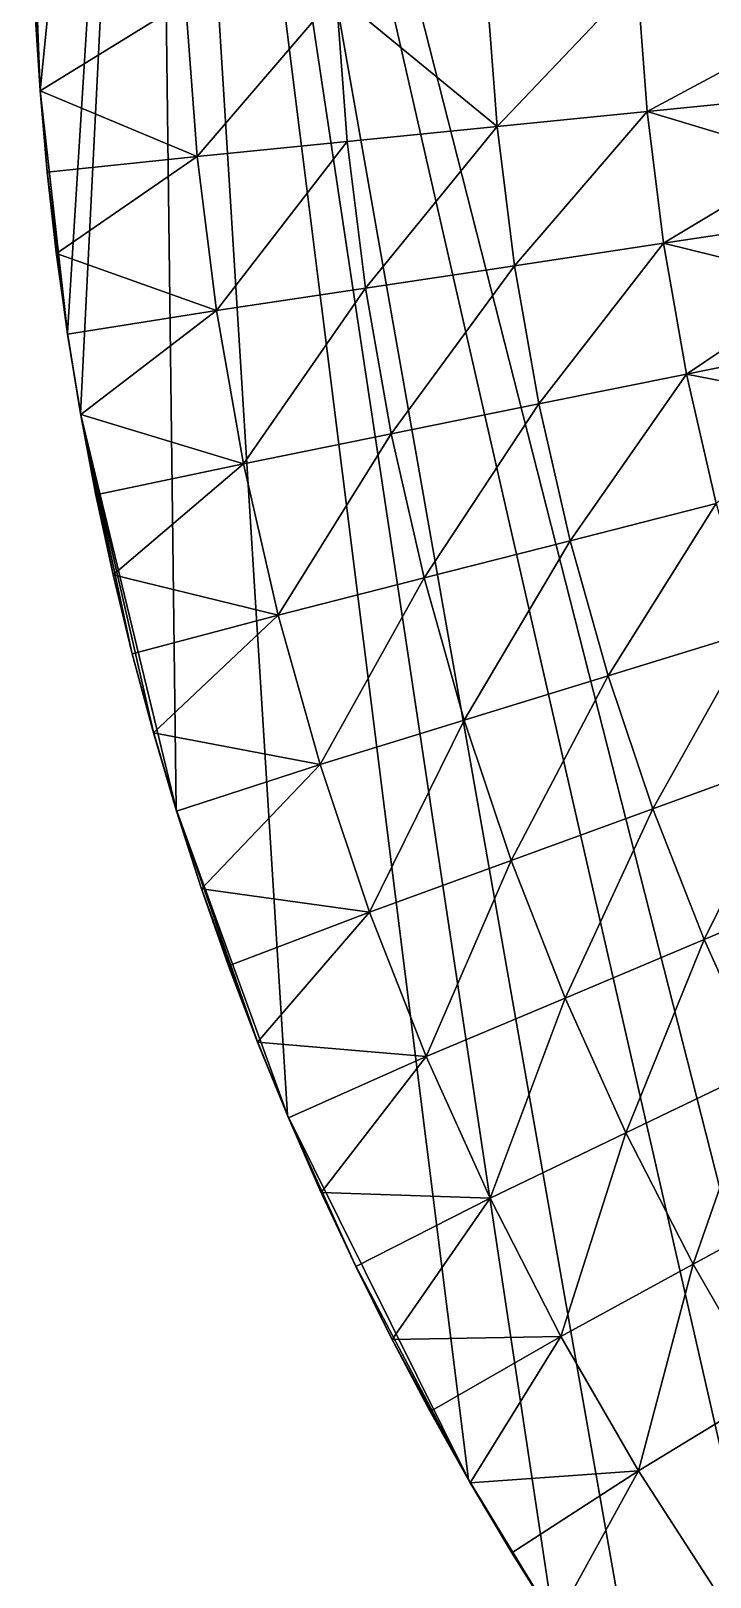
# Model space of a CAD drawing. Header units: millimetres. Extents: x -3250 to 5350, y -3250 to 3250.
# Drawn here: x -3250 to -2574, y -1722 to -184 of the extents above; entities that cross this region are included whole.
import ezdxf

# ---------------------------------------------------------------- set-up
doc = ezdxf.new("R2010")
doc.units = ezdxf.units.MM
doc.header["$MEASUREMENT"] = 0
doc.layers.add('MESH_3D', color=2, linetype='CONTINUOUS')

msp = doc.modelspace()

# ---------------------------------------------------------------- linework, layer by layer
at = {"layer": 'MESH_3D'}
for points in [[(2150.5, 2436.8, 32500), (-3128.5, 880.2, 32500), (-2326.6, -2269.3, 32500)], [(-3128.5, 880.2, 32500), (-3250, 0, 32500), (-3240.9, -242.9, 32500)], [(-3128.5, 880.2, 32500), (-3240.9, -242.9, 32500), (-3213.7, -484.4, 32500)], [(-3128.5, 880.2, 32500), (-3213.7, -484.4, 32500), (-3200.6, -564.4, 32500)], [(-3128.5, 880.2, 32500), (-3200.6, -564.4, 32500), (-3105.6, -958, 32500)], [(-3128.5, 880.2, 32500), (-2994.8, -1262.4, 32500), (-2814.6, -1625, 32500)], [(-3128.5, 880.2, 32500), (-3105.6, -958, 32500), (-2994.8, -1262.4, 32500)], [(-3128.5, 880.2, 32500), (-2730.1, -1763.3, 32500), (-2638.8, -1897.2, 32500)], [(-3128.5, 880.2, 32500), (-2436.8, -2150.5, 32500), (-2326.6, -2269.3, 32500)], [(-3128.5, 880.2, 32500), (-2638.8, -1897.2, 32500), (-2436.8, -2150.5, 32500)], [(-3128.5, 880.2, 32500), (-2814.6, -1625, 32500), (-2730.1, -1763.3, 32500)], [(-3250, 0, 32500), (-3246, -162, 32500), (-3240.9, -242.9, 32500)], [(-2786.1, -278.8, 24400), (-2796.5, -139.6, 24400), (-2646.7, -132.1, 24200)], [(-2786.1, -278.8, 24400), (-2646.7, -132.1, 24200), (-2636.8, -263.9, 24200)], [(-2646.7, -132.1, 24200), (-2496.9, -124.6, 24000), (-2493, -186.8, 24000)], [(-2636.8, -263.9, 24200), (-2646.7, -132.1, 24200), (-2493, -186.8, 24000)], [(-3084.6, -308.7, 24800), (-3096.1, -154.5, 24800), (-2946.3, -147, 24600)], [(-3084.6, -308.7, 24800), (-2946.3, -147, 24600), (-2935.3, -293.7, 24600)], [(-2946.3, -147, 24600), (-2796.5, -139.6, 24400), (-2786.1, -278.8, 24400)], [(-2935.3, -293.7, 24600), (-2946.3, -147, 24600), (-2786.1, -278.8, 24400)], [(-3240.9, -242.9, 32500), (-3246, -162, 32500), (-3245.9, -162.3, 25000)], [(-3096.1, -154.5, 24800), (-3240.9, -243.4, 25000), (-3245.9, -162.3, 25000)], [(-3240.9, -242.9, 32500), (-3245.9, -162.3, 25000), (-3240.9, -243.4, 25000)], [(-3084.6, -308.7, 24800), (-3240.9, -243.4, 25000), (-3096.1, -154.5, 24800)], [(-2636.8, -263.9, 24200), (-2493, -186.8, 24000), (-2487.6, -248.9, 24000)], [(-3233.9, -323.6, 32500), (-3240.9, -242.9, 32500), (-3240.9, -243.4, 25000)], [(-3240.9, -242.9, 32500), (-3233.9, -323.6, 32500), (-3213.7, -484.4, 32500)], [(-3084.6, -308.7, 24800), (-3233.8, -324.3, 25000), (-3240.9, -243.4, 25000)], [(-3233.9, -323.6, 32500), (-3240.9, -243.4, 25000), (-3233.8, -324.3, 25000)], [(-2636.8, -263.9, 24200), (-2487.6, -248.9, 24000), (-2480.6, -310.9, 24000)], [(-2768.7, -417.3, 24400), (-2786.1, -278.8, 24400), (-2636.8, -263.9, 24200)], [(-2768.7, -417.3, 24400), (-2636.8, -263.9, 24200), (-2620.4, -395, 24200)], [(-2620.4, -395, 24200), (-2636.8, -263.9, 24200), (-2480.6, -310.9, 24000)], [(-2917.1, -439.7, 24600), (-2935.3, -293.7, 24600), (-2786.1, -278.8, 24400)], [(-2917.1, -439.7, 24600), (-2786.1, -278.8, 24400), (-2768.7, -417.3, 24400)], [(-3065.4, -462, 24800), (-3084.6, -308.7, 24800), (-2935.3, -293.7, 24600)], [(-3065.4, -462, 24800), (-2935.3, -293.7, 24600), (-2917.1, -439.7, 24600)], [(-3084.6, -308.7, 24800), (-3224.7, -405, 25000), (-3233.8, -324.3, 25000)], [(-3065.4, -462, 24800), (-3224.7, -405, 25000), (-3084.6, -308.7, 24800)], [(-2620.4, -395, 24200), (-2480.6, -310.9, 24000), (-2472.1, -372.6, 24000)], [(-3224.8, -404.1, 32500), (-3233.9, -323.6, 32500), (-3233.8, -324.3, 25000)], [(-3233.9, -323.6, 32500), (-3224.8, -404.1, 32500), (-3213.7, -484.4, 32500)], [(-3224.8, -404.1, 32500), (-3233.8, -324.3, 25000), (-3224.7, -405, 25000)], [(-2620.4, -395, 24200), (-2472.1, -372.6, 24000), (-2462, -434.1, 24000)], [(-2744.5, -554.8, 24400), (-2768.7, -417.3, 24400), (-2620.4, -395, 24200)], [(-2744.5, -554.8, 24400), (-2620.4, -395, 24200), (-2597.5, -525.1, 24200)], [(-2597.5, -525.1, 24200), (-2620.4, -395, 24200), (-2462, -434.1, 24000)], [(-3213.7, -484.4, 32500), (-3224.8, -404.1, 32500), (-3224.7, -405, 25000)], [(-3065.4, -462, 24800), (-3213.5, -485.4, 25000), (-3224.7, -405, 25000)], [(-3213.7, -484.4, 32500), (-3224.7, -405, 25000), (-3213.5, -485.4, 25000)], [(-2891.5, -584.5, 24600), (-2917.1, -439.7, 24600), (-2768.7, -417.3, 24400)], [(-2891.5, -584.5, 24600), (-2768.7, -417.3, 24400), (-2744.5, -554.8, 24400)], [(-3038.5, -614.3, 24800), (-3065.4, -462, 24800), (-2917.1, -439.7, 24600)], [(-3038.5, -614.3, 24800), (-2917.1, -439.7, 24600), (-2891.5, -584.5, 24600)], [(-2597.5, -525.1, 24200), (-2462, -434.1, 24000), (-2450.4, -495.4, 24000)], [(-3065.4, -462, 24800), (-3200.4, -565.5, 25000), (-3213.5, -485.4, 25000)], [(-3038.5, -614.3, 24800), (-3200.4, -565.5, 25000), (-3065.4, -462, 24800)], [(-3200.6, -564.4, 32500), (-3213.7, -484.4, 32500), (-3213.5, -485.4, 25000)], [(-3200.6, -564.4, 32500), (-3213.5, -485.4, 25000), (-3200.4, -565.5, 25000)], [(-2597.5, -525.1, 24200), (-2450.4, -495.4, 24000), (-2437.3, -556.3, 24000)], [(-2713.4, -690.9, 24400), (-2744.5, -554.8, 24400), (-2597.5, -525.1, 24200)], [(-2713.4, -690.9, 24400), (-2597.5, -525.1, 24200), (-2568.1, -653.9, 24200)], [(-2568.1, -653.9, 24200), (-2597.5, -525.1, 24200), (-2437.3, -556.3, 24000)], [(-3185.6, -644, 32500), (-3200.6, -564.4, 32500), (-3200.4, -565.5, 25000)], [(-3200.6, -564.4, 32500), (-3185.6, -644, 32500), (-3168.5, -723.2, 32500)], [(-3200.6, -564.4, 32500), (-3168.5, -723.2, 32500), (-3149.5, -802, 32500)], [(-3200.6, -564.4, 32500), (-3149.5, -802, 32500), (-3128.5, -880.2, 32500)], [(-3200.6, -564.4, 32500), (-3128.5, -880.2, 32500), (-3105.6, -958, 32500)], [(-3038.5, -614.3, 24800), (-3185.3, -645.3, 25000), (-3200.4, -565.5, 25000)], [(-3185.6, -644, 32500), (-3200.4, -565.5, 25000), (-3185.3, -645.3, 25000)], [(-2858.8, -727.9, 24600), (-2891.5, -584.5, 24600), (-2744.5, -554.8, 24400)], [(-2858.8, -727.9, 24600), (-2744.5, -554.8, 24400), (-2713.4, -690.9, 24400)], [(-3004.1, -764.9, 24800), (-3038.5, -614.3, 24800), (-2891.5, -584.5, 24600)], [(-3004.1, -764.9, 24800), (-2891.5, -584.5, 24600), (-2858.8, -727.9, 24600)], [(-3038.5, -614.3, 24800), (-3168.2, -724.7, 25000), (-3185.3, -645.3, 25000)], [(-3004.1, -764.9, 24800), (-3168.2, -724.7, 25000), (-3038.5, -614.3, 24800)], [(-3168.5, -723.2, 32500), (-3185.6, -644, 32500), (-3185.3, -645.3, 25000)], [(-3168.5, -723.2, 32500), (-3185.3, -645.3, 25000), (-3168.2, -724.7, 25000)], [(-2675.6, -825.3, 24400), (-2713.4, -690.9, 24400), (-2568.1, -653.9, 24200)], [(-2675.6, -825.3, 24400), (-2568.1, -653.9, 24200), (-2532.3, -781.1, 24200)], [(-2818.9, -869.5, 24600), (-2858.8, -727.9, 24600), (-2713.4, -690.9, 24400)], [(-2818.9, -869.5, 24600), (-2713.4, -690.9, 24400), (-2675.6, -825.3, 24400)], [(-3149.5, -802, 32500), (-3168.5, -723.2, 32500), (-3168.2, -724.7, 25000)], [(-3004.1, -764.9, 24800), (-3149.1, -803.6, 25000), (-3168.2, -724.7, 25000)], [(-3149.5, -802, 32500), (-3168.2, -724.7, 25000), (-3149.1, -803.6, 25000)], [(-2962.3, -913.7, 24800), (-3004.1, -764.9, 24800), (-2858.8, -727.9, 24600)], [(-2962.3, -913.7, 24800), (-2858.8, -727.9, 24600), (-2818.9, -869.5, 24600)], [(-3004.1, -764.9, 24800), (-3128, -882, 25000), (-3149.1, -803.6, 25000)], [(-2962.3, -913.7, 24800), (-3128, -882, 25000), (-3004.1, -764.9, 24800)], [(-2631.1, -957.7, 24400), (-2675.6, -825.3, 24400), (-2532.3, -781.1, 24200)], [(-2631.1, -957.7, 24400), (-2532.3, -781.1, 24200), (-2490.2, -906.4, 24200)], [(-3128.5, -880.2, 32500), (-3149.5, -802, 32500), (-3149.1, -803.6, 25000)], [(-3128.5, -880.2, 32500), (-3149.1, -803.6, 25000), (-3128, -882, 25000)], [(-2772.1, -1009, 24600), (-2818.9, -869.5, 24600), (-2675.6, -825.3, 24400)], [(-2772.1, -1009, 24600), (-2675.6, -825.3, 24400), (-2631.1, -957.7, 24400)], [(-2913, -1060.3, 24800), (-2962.3, -913.7, 24800), (-2818.9, -869.5, 24600)], [(-2913, -1060.3, 24800), (-2818.9, -869.5, 24600), (-2772.1, -1009, 24600)], [(-3105.6, -958, 32500), (-3128.5, -880.2, 32500), (-3128, -882, 25000)], [(-2962.3, -913.7, 24800), (-3105, -959.9, 25000), (-3128, -882, 25000)], [(-3105.6, -958, 32500), (-3128, -882, 25000), (-3105, -959.9, 25000)], [(-2580.1, -1087.6, 24400), (-2631.1, -957.7, 24400), (-2490.2, -906.4, 24200)], [(-2580.1, -1087.6, 24400), (-2490.2, -906.4, 24200), (-2441.9, -1029.4, 24200)], [(-2962.3, -913.7, 24800), (-3080.1, -1037.2, 25000), (-3105, -959.9, 25000)], [(-2913, -1060.3, 24800), (-3080.1, -1037.2, 25000), (-2962.3, -913.7, 24800)], [(-3080.8, -1035.1, 32500), (-3105.6, -958, 32500), (-3105, -959.9, 25000)], [(-3105.6, -958, 32500), (-3080.8, -1035.1, 32500), (-3025.3, -1187.4, 32500)], [(-3105.6, -958, 32500), (-3025.3, -1187.4, 32500), (-2994.8, -1262.4, 32500)], [(-3080.8, -1035.1, 32500), (-3105, -959.9, 25000), (-3080.1, -1037.2, 25000)], [(-2718.4, -1145.9, 24600), (-2772.1, -1009, 24600), (-2631.1, -957.7, 24400)], [(-2718.4, -1145.9, 24600), (-2631.1, -957.7, 24400), (-2580.1, -1087.6, 24400)], [(-2856.6, -1204.1, 24800), (-2913, -1060.3, 24800), (-2772.1, -1009, 24600)], [(-2856.6, -1204.1, 24800), (-2772.1, -1009, 24600), (-2718.4, -1145.9, 24600)], [(-2522.7, -1214.9, 24400), (-2580.1, -1087.6, 24400), (-2441.9, -1029.4, 24200)], [(-3054, -1111.6, 32500), (-3080.8, -1035.1, 32500), (-3080.1, -1037.2, 25000)], [(-3080.8, -1035.1, 32500), (-3054, -1111.6, 32500), (-3025.3, -1187.4, 32500)], [(-2913, -1060.3, 24800), (-3053.2, -1113.8, 25000), (-3080.1, -1037.2, 25000)], [(-3054, -1111.6, 32500), (-3080.1, -1037.2, 25000), (-3053.2, -1113.8, 25000)], [(-2913, -1060.3, 24800), (-3024.4, -1189.7, 25000), (-3053.2, -1113.8, 25000)], [(-2856.6, -1204.1, 24800), (-3024.4, -1189.7, 25000), (-2913, -1060.3, 24800)], [(-2657.9, -1280, 24600), (-2718.4, -1145.9, 24600), (-2580.1, -1087.6, 24400)], [(-2657.9, -1280, 24600), (-2580.1, -1087.6, 24400), (-2522.7, -1214.9, 24400)], [(-3025.3, -1187.4, 32500), (-3054, -1111.6, 32500), (-3053.2, -1113.8, 25000)], [(-3025.3, -1187.4, 32500), (-3053.2, -1113.8, 25000), (-3024.4, -1189.7, 25000)], [(-2793, -1345, 24800), (-2856.6, -1204.1, 24800), (-2718.4, -1145.9, 24600)], [(-2793, -1345, 24800), (-2718.4, -1145.9, 24600), (-2657.9, -1280, 24600)], [(-2994.8, -1262.4, 32500), (-3025.3, -1187.4, 32500), (-3024.4, -1189.7, 25000)], [(-2856.6, -1204.1, 24800), (-2993.8, -1264.9, 25000), (-3024.4, -1189.7, 25000)], [(-2994.8, -1262.4, 32500), (-3024.4, -1189.7, 25000), (-2993.8, -1264.9, 25000)], [(-2856.6, -1204.1, 24800), (-2961.2, -1339.3, 25000), (-2993.8, -1264.9, 25000)], [(-2793, -1345, 24800), (-2961.2, -1339.3, 25000), (-2856.6, -1204.1, 24800)], [(-2590.8, -1410.8, 24600), (-2657.9, -1280, 24600), (-2522.7, -1214.9, 24400)], [(-2590.8, -1410.8, 24600), (-2522.7, -1214.9, 24400), (-2459, -1339.1, 24400)], [(-2962.4, -1336.7, 32500), (-2994.8, -1262.4, 32500), (-2993.8, -1264.9, 25000)], [(-2994.8, -1262.4, 32500), (-2928.1, -1410.1, 32500), (-2814.6, -1625, 32500)], [(-2994.8, -1262.4, 32500), (-2962.4, -1336.7, 32500), (-2928.1, -1410.1, 32500)], [(-2962.4, -1336.7, 32500), (-2993.8, -1264.9, 25000), (-2961.2, -1339.3, 25000)], [(-2722.5, -1482.6, 24800), (-2793, -1345, 24800), (-2657.9, -1280, 24600)], [(-2722.5, -1482.6, 24800), (-2657.9, -1280, 24600), (-2590.8, -1410.8, 24600)], [(-2928.1, -1410.1, 32500), (-2962.4, -1336.7, 32500), (-2961.2, -1339.3, 25000)], [(-2793, -1345, 24800), (-2926.8, -1412.9, 25000), (-2961.2, -1339.3, 25000)], [(-2928.1, -1410.1, 32500), (-2961.2, -1339.3, 25000), (-2926.8, -1412.9, 25000)], [(-2793, -1345, 24800), (-2890.6, -1485.5, 25000), (-2926.8, -1412.9, 25000)], [(-2722.5, -1482.6, 24800), (-2890.6, -1485.5, 25000), (-2793, -1345, 24800)], [(-2517.2, -1538.2, 24600), (-2590.8, -1410.8, 24600), (-2459, -1339.1, 24400)], [(-2892.1, -1482.7, 32500), (-2928.1, -1410.1, 32500), (-2926.8, -1412.9, 25000)], [(-2928.1, -1410.1, 32500), (-2892.1, -1482.7, 32500), (-2814.6, -1625, 32500)], [(-2892.1, -1482.7, 32500), (-2926.8, -1412.9, 25000), (-2890.6, -1485.5, 25000)], [(-2645.2, -1616.4, 24800), (-2722.5, -1482.6, 24800), (-2590.8, -1410.8, 24600)], [(-2645.2, -1616.4, 24800), (-2590.8, -1410.8, 24600), (-2517.2, -1538.2, 24600)], [(-2854.2, -1554.3, 32500), (-2892.1, -1482.7, 32500), (-2890.6, -1485.5, 25000)], [(-2892.1, -1482.7, 32500), (-2854.2, -1554.3, 32500), (-2814.6, -1625, 32500)], [(-2722.5, -1482.6, 24800), (-2852.6, -1557.3, 25000), (-2890.6, -1485.5, 25000)], [(-2854.2, -1554.3, 32500), (-2890.6, -1485.5, 25000), (-2852.6, -1557.3, 25000)], [(-2722.5, -1482.6, 24800), (-2812.8, -1628.1, 25000), (-2852.6, -1557.3, 25000)], [(-2645.2, -1616.4, 24800), (-2812.8, -1628.1, 25000), (-2722.5, -1482.6, 24800)], [(-2561.3, -1746.3, 24800), (-2645.2, -1616.4, 24800), (-2517.2, -1538.2, 24600)], [(-2814.6, -1625, 32500), (-2854.2, -1554.3, 32500), (-2852.6, -1557.3, 25000)], [(-2814.6, -1625, 32500), (-2852.6, -1557.3, 25000), (-2812.8, -1628.1, 25000)], [(-2773.2, -1694.7, 32500), (-2814.6, -1625, 32500), (-2812.8, -1628.1, 25000)], [(-2814.6, -1625, 32500), (-2773.2, -1694.7, 32500), (-2730.1, -1763.3, 32500)], [(-2645.2, -1616.4, 24800), (-2771.3, -1697.8, 25000), (-2812.8, -1628.1, 25000)], [(-2773.2, -1694.7, 32500), (-2812.8, -1628.1, 25000), (-2771.3, -1697.8, 25000)], [(-2645.2, -1616.4, 24800), (-2728, -1766.5, 25000), (-2771.3, -1697.8, 25000)], [(-2561.3, -1746.3, 24800), (-2728, -1766.5, 25000), (-2645.2, -1616.4, 24800)], [(-2730.1, -1763.3, 32500), (-2773.2, -1694.7, 32500), (-2771.3, -1697.8, 25000)], [(-2730.1, -1763.3, 32500), (-2771.3, -1697.8, 25000), (-2728, -1766.5, 25000)]]:
    msp.add_3dface(points, dxfattribs=at)

doc.saveas('drawing.dxf')
